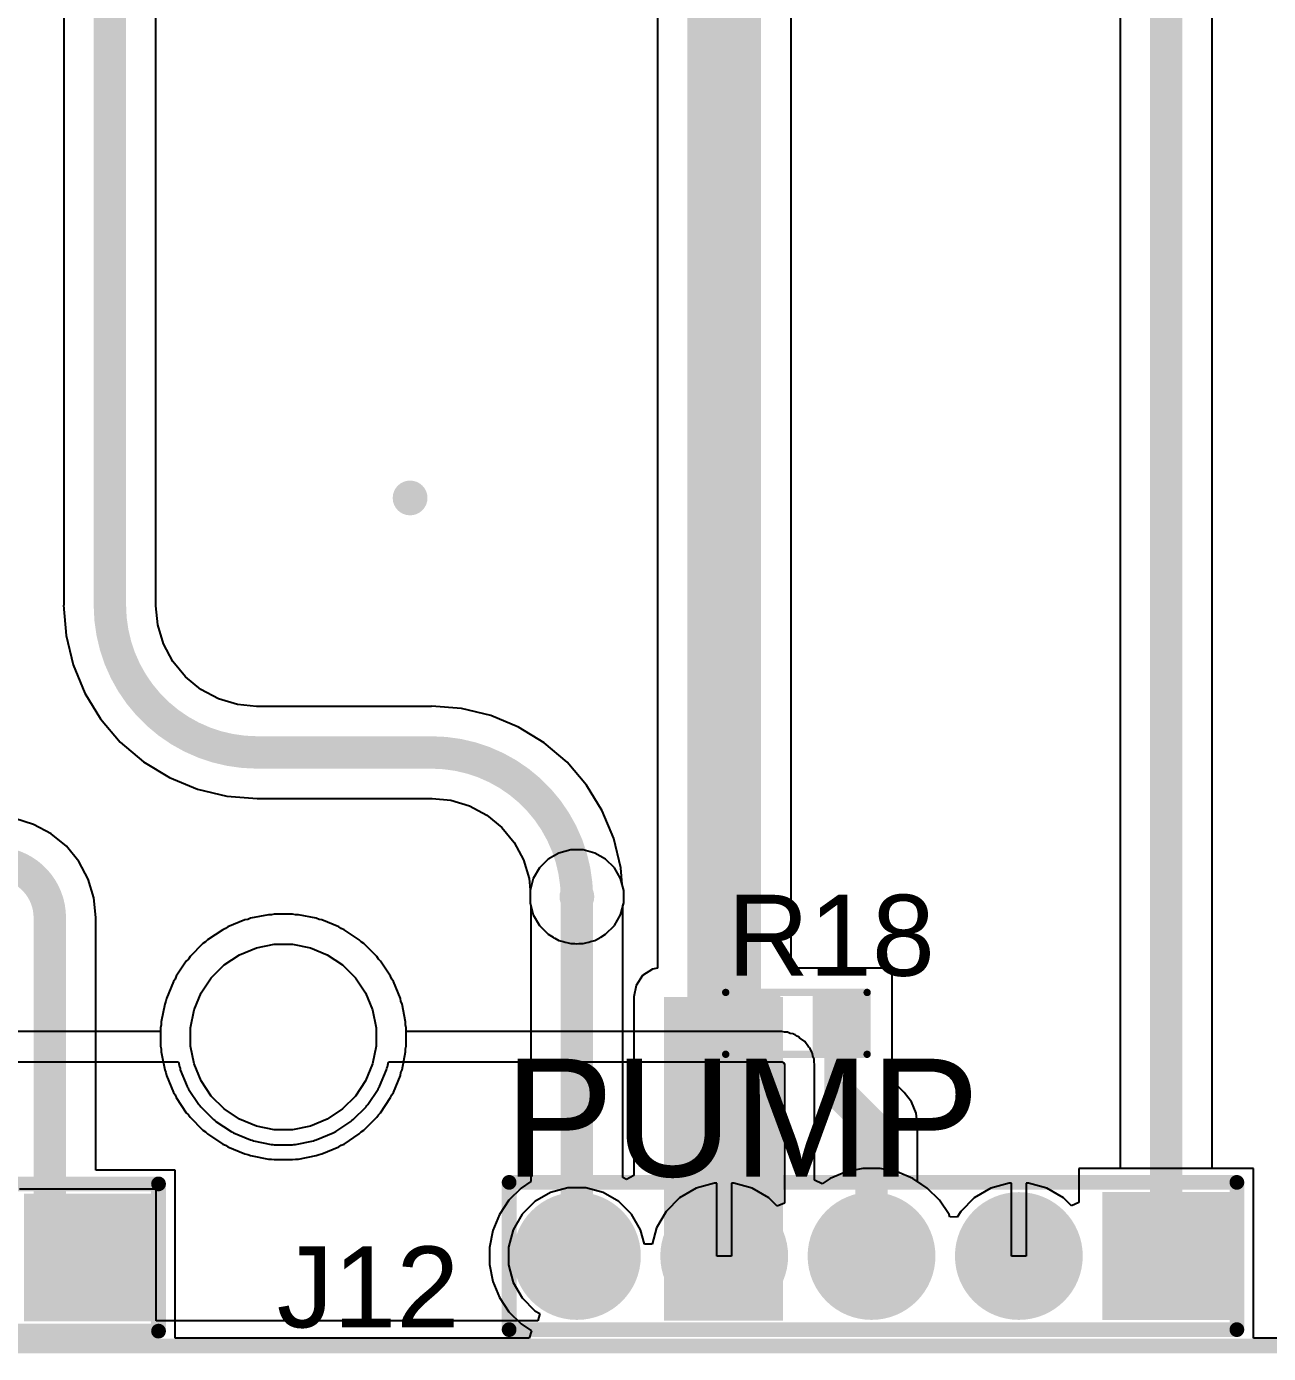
# Model space of a CAD drawing. Header units: millimetres. Extents: x -14 to 145, y 0 to 69.
# Drawn here: x 61.21 to 82.62, y -0.13 to 22.76 of the extents above; entities that cross this region are included whole.
import ezdxf

# ---------------------------------------------------------------- set-up
doc = ezdxf.new("R2010")
doc.units = ezdxf.units.MM
for name, color, linetype in [('BottomLayer', 5, 'Continuous'), ('BottomSolder', 6, 'Continuous'), ('Mechanical2', 216, 'Continuous'), ('MultiLayer', 9, 'Continuous'), ('PadHoleLayer', 156, 'Continuous'), ('TopLayer', 1, 'Continuous'), ('TopOverlay', 2, 'Continuous'), ('TopPaste', 8, 'Continuous'), ('TopSolder', 216, 'Continuous'), ('ViaHoleLayer', 16, 'Continuous')]:
    doc.layers.add(name, color=color, linetype=linetype)
doc.styles.add('Arial', font='', dxfattribs={"height": 0.2})
doc.styles.get('Arial').set_extended_font_data('Arial')

# ---------------------------------------------------------------- blocks, each defined once
blk = doc.blocks.new('R___0603_4')
at = {"layer": 'TopLayer'}
for points in [[(-0.381, 0.4445), (-0.381, -0.4445), (-1.143, -0.4445), (-1.143, 0.4445)], [(1.143, 0.4445), (1.143, -0.4445), (0.381, -0.4445), (0.381, 0.4445)]]:
    blk.add_hatch(color=1, dxfattribs=at).paths.add_polyline_path(points)
at = {"layer": 'TopPaste'}
for points in [[(-0.381, 0.4445), (-0.381, -0.4445), (-1.143, -0.4445), (-1.143, 0.4445)], [(1.143, 0.4445), (1.143, -0.4445), (0.381, -0.4445), (0.381, 0.4445)]]:
    blk.add_hatch(color=8, dxfattribs=at).paths.add_polyline_path(points)
at = {"layer": 'TopSolder'}
for points in [[(-0.2794, 0.5461), (-0.2794, -0.5461), (-1.2446, -0.5461), (-1.2446, 0.5461)], [(1.2446, 0.5461), (1.2446, -0.5461), (0.2794, -0.5461), (0.2794, 0.5461)]]:
    blk.add_hatch(color=216, dxfattribs=at).paths.add_polyline_path(points)
at = {"layer": 'TopOverlay', "const_width": 0.127}
for points in [[(1.2192, 0.5334), (-1.2192, 0.5334)], [(-1.2192, 0.5334), (-1.2192, -0.5334)], [(1.2192, 0.5334), (1.2192, -0.5334)], [(1.2192, -0.5334), (-1.2192, -0.5334)]]:
    blk.add_lwpolyline(points, dxfattribs=at)
at = {"layer": 'TopOverlay', "const_width": 0.0635}
for points in [[(-1.25095, 0.5334, 1), (-1.18745, 0.5334, 1)], [(-1.25095, 0.5334, 1), (-1.18745, 0.5334, 1)], [(1.18745, 0.5334, 1), (1.25095, 0.5334, 1)], [(1.18745, 0.5334, 1), (1.25095, 0.5334, 1)], [(-1.25095, -0.5334, 1), (-1.18745, -0.5334, 1)], [(-1.25095, -0.5334, 1), (-1.18745, -0.5334, 1)], [(1.18745, -0.5334, 1), (1.25095, -0.5334, 1)], [(1.18745, -0.5334, 1), (1.25095, -0.5334, 1)]]:
    blk.add_lwpolyline(points, format="xyb", close=True, dxfattribs=at)
blk = doc.blocks.new('5P_T_______H____P____37')
at = {"layer": 'BottomLayer'}
blk.add_hatch(color=5, dxfattribs=at).paths.add_polyline_path([(-6.08, 1), (-4.08, 1), (-4.08, -1), (-6.08, -1)])
h = blk.add_hatch(color=5, dxfattribs=at)
edge = h.paths.add_edge_path()
edge.add_arc((-2.54, 0), 1, 0, 360)
h = blk.add_hatch(color=5, dxfattribs=at)
edge = h.paths.add_edge_path()
edge.add_arc((0, 0), 1, 0, 360)
h = blk.add_hatch(color=5, dxfattribs=at)
edge = h.paths.add_edge_path()
edge.add_arc((2.54, 0), 1, 0, 360)
h = blk.add_hatch(color=5, dxfattribs=at)
edge = h.paths.add_edge_path()
edge.add_arc((5.08, 0), 1, 0, 360)
at = {"layer": 'BottomSolder'}
blk.add_hatch(color=6, dxfattribs=at).paths.add_polyline_path([(-6.182, 1.102), (-3.978, 1.102), (-3.978, -1.102), (-6.182, -1.102)])
h = blk.add_hatch(color=6, dxfattribs=at)
edge = h.paths.add_edge_path()
edge.add_arc((-2.54, 0), 1.102, 0, 360)
h = blk.add_hatch(color=6, dxfattribs=at)
edge = h.paths.add_edge_path()
edge.add_arc((0, 0), 1.102, 0, 360)
h = blk.add_hatch(color=6, dxfattribs=at)
edge = h.paths.add_edge_path()
edge.add_arc((2.54, 0), 1.102, 0, 360)
h = blk.add_hatch(color=6, dxfattribs=at)
edge = h.paths.add_edge_path()
edge.add_arc((5.08, 0), 1.102, 0, 360)
at = {"layer": 'MultiLayer'}
blk.add_hatch(color=9, dxfattribs=at).paths.add_polyline_path([(-6.08, 1), (-4.08, 1), (-4.08, -1), (-6.08, -1)])
h = blk.add_hatch(color=9, dxfattribs=at)
edge = h.paths.add_edge_path()
edge.add_arc((-2.54, 0), 1, 0, 360)
h = blk.add_hatch(color=9, dxfattribs=at)
edge = h.paths.add_edge_path()
edge.add_arc((0, 0), 1, 0, 360)
h = blk.add_hatch(color=9, dxfattribs=at)
edge = h.paths.add_edge_path()
edge.add_arc((2.54, 0), 1, 0, 360)
h = blk.add_hatch(color=9, dxfattribs=at)
edge = h.paths.add_edge_path()
edge.add_arc((5.08, 0), 1, 0, 360)
at = {"layer": 'PadHoleLayer'}
h = blk.add_hatch(color=156, dxfattribs=at)
edge = h.paths.add_edge_path()
edge.add_arc((-5.08, 0), 0.5, 0, 360)
h = blk.add_hatch(color=156, dxfattribs=at)
edge = h.paths.add_edge_path()
edge.add_arc((-2.54, 0), 0.5, 0, 360)
h = blk.add_hatch(color=156, dxfattribs=at)
edge = h.paths.add_edge_path()
edge.add_arc((0, 0), 0.5, 0, 360)
h = blk.add_hatch(color=156, dxfattribs=at)
edge = h.paths.add_edge_path()
edge.add_arc((2.54, 0), 0.5, 0, 360)
h = blk.add_hatch(color=156, dxfattribs=at)
edge = h.paths.add_edge_path()
edge.add_arc((5.08, 0), 0.5, 0, 360)
at = {"layer": 'TopLayer'}
blk.add_hatch(color=1, dxfattribs=at).paths.add_polyline_path([(-6.08, 1), (-4.08, 1), (-4.08, -1), (-6.08, -1)])
h = blk.add_hatch(color=1, dxfattribs=at)
edge = h.paths.add_edge_path()
edge.add_arc((-2.54, 0), 1, 0, 360)
h = blk.add_hatch(color=1, dxfattribs=at)
edge = h.paths.add_edge_path()
edge.add_arc((0, 0), 1, 0, 360)
h = blk.add_hatch(color=1, dxfattribs=at)
edge = h.paths.add_edge_path()
edge.add_arc((2.54, 0), 1, 0, 360)
h = blk.add_hatch(color=1, dxfattribs=at)
edge = h.paths.add_edge_path()
edge.add_arc((5.08, 0), 1, 0, 360)
at = {"layer": 'TopSolder'}
blk.add_hatch(color=216, dxfattribs=at).paths.add_polyline_path([(-6.182, 1.102), (-3.978, 1.102), (-3.978, -1.102), (-6.182, -1.102)])
h = blk.add_hatch(color=216, dxfattribs=at)
edge = h.paths.add_edge_path()
edge.add_arc((-2.54, 0), 1.102, 0, 360)
h = blk.add_hatch(color=216, dxfattribs=at)
edge = h.paths.add_edge_path()
edge.add_arc((0, 0), 1.102, 0, 360)
h = blk.add_hatch(color=216, dxfattribs=at)
edge = h.paths.add_edge_path()
edge.add_arc((2.54, 0), 1.102, 0, 360)
h = blk.add_hatch(color=216, dxfattribs=at)
edge = h.paths.add_edge_path()
edge.add_arc((5.08, 0), 1.102, 0, 360)
at = {"layer": 'TopOverlay', "const_width": 0.254}
for points in [[(-6.299, 1.27), (-6.299, -1.27)], [(6.248, 1.27), (-6.299, 1.27)], [(6.248, 1.27), (6.248, -1.27)], [(6.248, -1.27), (-6.299, -1.27)]]:
    blk.add_lwpolyline(points, dxfattribs=at)
at = {"layer": 'TopOverlay', "const_width": 0.127}
for points in [[(-6.363, 1.27, 1), (-6.236, 1.27, 1)], [(-6.363, 1.27, 1), (-6.236, 1.27, 1)], [(6.185, 1.27, 1), (6.312, 1.27, 1)], [(6.185, 1.27, 1), (6.312, 1.27, 1)], [(-6.363, -1.27, 1), (-6.236, -1.27, 1)], [(-6.363, -1.27, 1), (-6.236, -1.27, 1)], [(6.185, -1.27, 1), (6.312, -1.27, 1)], [(6.185, -1.27, 1), (6.312, -1.27, 1)]]:
    blk.add_lwpolyline(points, format="xyb", close=True, dxfattribs=at)
blk = doc.blocks.new('5P_T_______H____P____39')
at = {"layer": 'BottomLayer'}
blk.add_hatch(color=5, dxfattribs=at).paths.add_polyline_path([(-6.08, 1), (-4.08, 1), (-4.08, -1), (-6.08, -1)])
h = blk.add_hatch(color=5, dxfattribs=at)
edge = h.paths.add_edge_path()
edge.add_arc((-2.54, 0), 1, 0, 360)
h = blk.add_hatch(color=5, dxfattribs=at)
edge = h.paths.add_edge_path()
edge.add_arc((0, 0), 1, 0, 360)
h = blk.add_hatch(color=5, dxfattribs=at)
edge = h.paths.add_edge_path()
edge.add_arc((2.54, 0), 1, 0, 360)
h = blk.add_hatch(color=5, dxfattribs=at)
edge = h.paths.add_edge_path()
edge.add_arc((5.08, 0), 1, 0, 360)
at = {"layer": 'BottomSolder'}
blk.add_hatch(color=6, dxfattribs=at).paths.add_polyline_path([(-6.182, 1.102), (-3.978, 1.102), (-3.978, -1.102), (-6.182, -1.102)])
h = blk.add_hatch(color=6, dxfattribs=at)
edge = h.paths.add_edge_path()
edge.add_arc((-2.54, 0), 1.102, 0, 360)
h = blk.add_hatch(color=6, dxfattribs=at)
edge = h.paths.add_edge_path()
edge.add_arc((0, 0), 1.102, 0, 360)
h = blk.add_hatch(color=6, dxfattribs=at)
edge = h.paths.add_edge_path()
edge.add_arc((2.54, 0), 1.102, 0, 360)
h = blk.add_hatch(color=6, dxfattribs=at)
edge = h.paths.add_edge_path()
edge.add_arc((5.08, 0), 1.102, 0, 360)
at = {"layer": 'MultiLayer'}
blk.add_hatch(color=9, dxfattribs=at).paths.add_polyline_path([(-6.08, 1), (-4.08, 1), (-4.08, -1), (-6.08, -1)])
h = blk.add_hatch(color=9, dxfattribs=at)
edge = h.paths.add_edge_path()
edge.add_arc((-2.54, 0), 1, 0, 360)
h = blk.add_hatch(color=9, dxfattribs=at)
edge = h.paths.add_edge_path()
edge.add_arc((0, 0), 1, 0, 360)
h = blk.add_hatch(color=9, dxfattribs=at)
edge = h.paths.add_edge_path()
edge.add_arc((2.54, 0), 1, 0, 360)
h = blk.add_hatch(color=9, dxfattribs=at)
edge = h.paths.add_edge_path()
edge.add_arc((5.08, 0), 1, 0, 360)
at = {"layer": 'PadHoleLayer'}
h = blk.add_hatch(color=156, dxfattribs=at)
edge = h.paths.add_edge_path()
edge.add_arc((-5.08, 0), 0.5, 0, 360)
h = blk.add_hatch(color=156, dxfattribs=at)
edge = h.paths.add_edge_path()
edge.add_arc((-2.54, 0), 0.5, 0, 360)
h = blk.add_hatch(color=156, dxfattribs=at)
edge = h.paths.add_edge_path()
edge.add_arc((0, 0), 0.5, 0, 360)
h = blk.add_hatch(color=156, dxfattribs=at)
edge = h.paths.add_edge_path()
edge.add_arc((2.54, 0), 0.5, 0, 360)
h = blk.add_hatch(color=156, dxfattribs=at)
edge = h.paths.add_edge_path()
edge.add_arc((5.08, 0), 0.5, 0, 360)
at = {"layer": 'TopLayer'}
blk.add_hatch(color=1, dxfattribs=at).paths.add_polyline_path([(-6.08, 1), (-4.08, 1), (-4.08, -1), (-6.08, -1)])
h = blk.add_hatch(color=1, dxfattribs=at)
edge = h.paths.add_edge_path()
edge.add_arc((-2.54, 0), 1, 0, 360)
h = blk.add_hatch(color=1, dxfattribs=at)
edge = h.paths.add_edge_path()
edge.add_arc((0, 0), 1, 0, 360)
h = blk.add_hatch(color=1, dxfattribs=at)
edge = h.paths.add_edge_path()
edge.add_arc((2.54, 0), 1, 0, 360)
h = blk.add_hatch(color=1, dxfattribs=at)
edge = h.paths.add_edge_path()
edge.add_arc((5.08, 0), 1, 0, 360)
at = {"layer": 'TopSolder'}
blk.add_hatch(color=216, dxfattribs=at).paths.add_polyline_path([(-6.182, 1.102), (-3.978, 1.102), (-3.978, -1.102), (-6.182, -1.102)])
h = blk.add_hatch(color=216, dxfattribs=at)
edge = h.paths.add_edge_path()
edge.add_arc((-2.54, 0), 1.102, 0, 360)
h = blk.add_hatch(color=216, dxfattribs=at)
edge = h.paths.add_edge_path()
edge.add_arc((0, 0), 1.102, 0, 360)
h = blk.add_hatch(color=216, dxfattribs=at)
edge = h.paths.add_edge_path()
edge.add_arc((2.54, 0), 1.102, 0, 360)
h = blk.add_hatch(color=216, dxfattribs=at)
edge = h.paths.add_edge_path()
edge.add_arc((5.08, 0), 1.102, 0, 360)
at = {"layer": 'TopOverlay', "const_width": 0.254}
for points in [[(-6.299, 1.27), (-6.299, -1.27)], [(6.248, 1.27), (-6.299, 1.27)], [(6.248, 1.27), (6.248, -1.27)], [(6.248, -1.27), (-6.299, -1.27)]]:
    blk.add_lwpolyline(points, dxfattribs=at)
at = {"layer": 'TopOverlay', "const_width": 0.127}
for points in [[(-6.363, 1.27, 1), (-6.236, 1.27, 1)], [(-6.363, 1.27, 1), (-6.236, 1.27, 1)], [(6.185, 1.27, 1), (6.312, 1.27, 1)], [(6.185, 1.27, 1), (6.312, 1.27, 1)], [(-6.363, -1.27, 1), (-6.236, -1.27, 1)], [(-6.363, -1.27, 1), (-6.236, -1.27, 1)], [(6.185, -1.27, 1), (6.312, -1.27, 1)], [(6.185, -1.27, 1), (6.312, -1.27, 1)]]:
    blk.add_lwpolyline(points, format="xyb", close=True, dxfattribs=at)

msp = doc.modelspace()

# ---------------------------------------------------------------- hatches: boundary and pattern name
at = {"layer": 'BottomLayer'}
h = msp.add_hatch(color=5, dxfattribs=at)
edge = h.paths.add_edge_path()
edge.add_arc((67.818, 14.63), 0.3, 0, 360)
h = msp.add_hatch(color=5, dxfattribs=at)
edge = h.paths.add_edge_path()
edge.add_arc((70.694, 7.751), 0.3, 0, 360)
at = {"layer": 'TopLayer'}
h = msp.add_hatch(color=1, dxfattribs=at)
edge = h.paths.add_edge_path()
edge.add_arc((67.818, 14.63), 0.3, 0, 360)
h = msp.add_hatch(color=1, dxfattribs=at)
edge = h.paths.add_edge_path()
edge.add_arc((70.694, 7.751), 0.3, 0, 360)
msp.add_hatch(color=1, dxfattribs=at).paths.add_polyline_path([(72.193, 0.436), (74.25, 0.436), (74.25, 6.024), (72.193, 6.024)])
at = {"layer": 'ViaHoleLayer'}
h = msp.add_hatch(color=16, dxfattribs=at)
edge = h.paths.add_edge_path()
edge.add_arc((67.818, 14.63), 0.15, 0, 360)
h = msp.add_hatch(color=16, dxfattribs=at)
edge = h.paths.add_edge_path()
edge.add_arc((70.694, 7.751), 0.15, 0, 360)

# ---------------------------------------------------------------- linework, layer by layer
at = {"layer": 'BottomLayer'}
for p, q in [((63.437, 12.78), (63.437, 39.522)), ((80.06, 37.876), (80.06, 3.062)), ((81.648, 3.062), (81.648, 37.85)), ((61.848, 30.387), (61.848, 12.78)), ((61.848, 12.78), (61.845, 12.78)), ((61.845, 12.78), (61.886, 12.258)), ((63.435, 12.77), (63.437, 12.78)), ((63.468, 12.439), (63.435, 12.77)), ((63.567, 12.111), (63.468, 12.439)), ((61.886, 12.258), (62.008, 11.749)), ((63.729, 11.809), (63.567, 12.111)), ((62.008, 11.749), (62.208, 11.265)), ((63.946, 11.544), (63.729, 11.809)), ((64.211, 11.327), (63.946, 11.544)), ((62.208, 11.265), (62.482, 10.819)), ((64.513, 11.165), (64.211, 11.327)), ((64.841, 11.066), (64.513, 11.165)), ((65.171, 11.033), (64.841, 11.066)), ((65.182, 11.035), (65.171, 11.033)), ((68.186, 11.035), (65.182, 11.035)), ((68.704, 10.997), (68.186, 11.038)), ((68.186, 11.038), (68.186, 11.035)), ((69.208, 10.876), (68.704, 10.997)), ((62.482, 10.819), (62.822, 10.42)), ((69.687, 10.678), (69.208, 10.876)), ((70.129, 10.407), (69.687, 10.678)), ((62.822, 10.42), (63.22, 10.08)), ((70.524, 10.07), (70.129, 10.407)), ((63.22, 10.08), (63.667, 9.807)), ((70.86, 9.676), (70.524, 10.07)), ((63.667, 9.807), (64.151, 9.606)), ((71.131, 9.233), (70.86, 9.676)), ((64.151, 9.606), (64.66, 9.484)), ((64.66, 9.484), (65.182, 9.443)), ((65.182, 9.443), (65.182, 9.446)), ((65.182, 9.446), (68.186, 9.446)), ((68.186, 9.446), (68.197, 9.448)), ((68.197, 9.448), (68.521, 9.416)), ((68.521, 9.416), (68.843, 9.318)), ((68.843, 9.318), (69.14, 9.159)), ((69.14, 9.159), (69.4, 8.946)), ((71.33, 8.754), (71.131, 9.233)), ((69.4, 8.946), (69.613, 8.686)), ((71.451, 8.25), (71.33, 8.754)), ((69.613, 8.686), (69.772, 8.389)), ((69.772, 8.389), (69.869, 8.068)), ((71.473, 7.965), (71.451, 8.25)), ((69.869, 8.068), (69.889, 7.868)), ((69.889, 7.868), (69.886, 7.858)), ((69.886, 7.858), (69.886, 7.645)), ((71.502, 7.858), (71.473, 7.965)), ((71.502, 7.645), (71.502, 7.858)), ((69.886, 7.645), (69.941, 7.439)), ((71.447, 7.439), (71.502, 7.645)), ((64.969, 7.351), (64.677, 7.23)), ((65.019, 7.36), (64.969, 7.351)), ((65.066, 7.38), (65.019, 7.36)), ((65.375, 7.441), (65.066, 7.38)), ((65.426, 7.441), (65.375, 7.441)), ((65.476, 7.451), (65.426, 7.441)), ((65.791, 7.451), (65.476, 7.451)), ((65.841, 7.441), (65.791, 7.451)), ((65.892, 7.441), (65.841, 7.441)), ((66.201, 7.38), (65.892, 7.441)), ((66.248, 7.36), (66.201, 7.38)), ((66.298, 7.351), (66.248, 7.36)), ((66.59, 7.23), (66.298, 7.351)), ((69.941, 7.439), (70.048, 7.255)), ((71.341, 7.255), (71.447, 7.439)), ((64.588, 7.182), (64.326, 7.007)), ((64.635, 7.202), (64.588, 7.182)), ((64.677, 7.23), (64.635, 7.202)), ((66.632, 7.202), (66.59, 7.23)), ((66.679, 7.182), (66.632, 7.202)), ((66.941, 7.007), (66.679, 7.182)), ((70.048, 7.255), (70.198, 7.105)), ((70.198, 7.105), (70.284, 7.055)), ((71.105, 7.055), (71.19, 7.105)), ((71.19, 7.105), (71.341, 7.255)), ((64.247, 6.943), (64.024, 6.72)), ((64.29, 6.971), (64.247, 6.943)), ((64.326, 7.007), (64.29, 6.971)), ((66.977, 6.971), (66.941, 7.007)), ((67.02, 6.943), (66.977, 6.971)), ((67.243, 6.72), (67.02, 6.943)), ((70.284, 7.055), (70.297, 7.045)), ((70.297, 7.045), (70.312, 7.039)), ((70.312, 7.039), (70.382, 6.998)), ((70.382, 6.998), (70.46, 6.977)), ((70.46, 6.977), (70.489, 6.966)), ((70.489, 6.966), (70.519, 6.962)), ((70.519, 6.962), (70.588, 6.943)), ((70.588, 6.943), (70.659, 6.943)), ((70.659, 6.943), (70.694, 6.939)), ((70.694, 6.939), (70.73, 6.943)), ((70.73, 6.943), (70.801, 6.943)), ((70.801, 6.943), (70.869, 6.962)), ((70.869, 6.962), (70.9, 6.966)), ((70.9, 6.966), (70.928, 6.977)), ((70.928, 6.977), (71.006, 6.998)), ((71.006, 6.998), (71.076, 7.039)), ((71.076, 7.039), (71.091, 7.045)), ((71.091, 7.045), (71.105, 7.055)), ((63.96, 6.641), (63.785, 6.379)), ((63.996, 6.677), (63.96, 6.641)), ((64.024, 6.72), (63.996, 6.677)), ((67.271, 6.677), (67.243, 6.72)), ((67.307, 6.641), (67.271, 6.677)), ((67.482, 6.379), (67.307, 6.641)), ((63.737, 6.29), (63.616, 5.998)), ((63.765, 6.332), (63.737, 6.29)), ((63.785, 6.379), (63.765, 6.332)), ((67.502, 6.332), (67.482, 6.379)), ((67.53, 6.29), (67.502, 6.332)), ((67.651, 5.998), (67.53, 6.29)), ((63.616, 5.998), (63.606, 5.948)), ((67.66, 5.948), (67.651, 5.998)), ((63.587, 5.901), (63.525, 5.592)), ((63.606, 5.948), (63.587, 5.901)), ((67.68, 5.901), (67.66, 5.948)), ((67.741, 5.592), (67.68, 5.901)), ((63.525, 5.541), (63.516, 5.491)), ((63.525, 5.592), (63.525, 5.541)), ((67.741, 5.541), (67.741, 5.592)), ((67.751, 5.491), (67.741, 5.541)), ((63.516, 5.424), (37.751, 5.424)), ((63.516, 5.491), (63.516, 5.424)), ((67.751, 5.424), (67.751, 5.491)), ((74.225, 5.424), (67.751, 5.424)), ((74.275, 5.414), (74.225, 5.424)), ((74.326, 5.414), (74.275, 5.414)), ((74.373, 5.395), (74.326, 5.414)), ((74.423, 5.385), (74.373, 5.395)), ((74.429, 5.381), (74.423, 5.385)), ((74.458, 5.369), (74.429, 5.381)), ((74.494, 5.345), (74.458, 5.369)), ((74.512, 5.337), (74.494, 5.345)), ((74.519, 5.333), (74.512, 5.337)), ((74.533, 5.319), (74.519, 5.333)), ((74.626, 5.257), (74.533, 5.319)), ((74.688, 5.164), (74.626, 5.257)), ((74.626, 5.257), (74.626, 5.257)), ((74.626, 5.257), (74.626, 5.257)), ((74.702, 5.15), (74.688, 5.164)), ((74.706, 5.143), (74.702, 5.15)), ((74.714, 5.125), (74.706, 5.143)), ((74.738, 5.089), (74.714, 5.125)), ((74.75, 5.06), (74.738, 5.089)), ((74.738, 5.089), (74.738, 5.089)), ((74.738, 5.089), (74.738, 5.089)), ((74.738, 5.089), (74.738, 5.089)), ((74.754, 5.054), (74.75, 5.06)), ((74.75, 5.06), (74.75, 5.06)), ((74.764, 5.004), (74.754, 5.054)), ((37.444, 4.906), (63.823, 4.906)), ((63.823, 4.906), (63.841, 4.816)), ((63.841, 4.816), (63.851, 4.793)), ((67.416, 4.793), (67.426, 4.816)), ((67.426, 4.816), (67.444, 4.906)), ((67.444, 4.906), (74.225, 4.906)), ((74.225, 4.906), (74.231, 4.902)), ((74.231, 4.902), (74.259, 4.89)), ((74.259, 4.89), (74.271, 4.862)), ((74.271, 4.862), (74.276, 4.855)), ((74.276, 4.855), (74.276, 4.855)), ((74.276, 4.855), (74.276, 2.865)), ((74.783, 4.957), (74.764, 5.004)), ((74.784, 4.957), (74.783, 4.957)), ((74.783, 4.957), (74.783, 4.957)), ((74.783, 4.957), (74.783, 4.957)), ((74.784, 4.905), (74.784, 4.957)), ((74.793, 4.855), (74.784, 4.905)), ((74.793, 2.865), (74.793, 4.855)), ((63.851, 4.793), (63.856, 4.768)), ((63.856, 4.768), (63.976, 4.476)), ((67.291, 4.476), (67.411, 4.768)), ((67.411, 4.768), (67.416, 4.793)), ((63.976, 4.476), (63.99, 4.455)), ((63.99, 4.455), (64, 4.432)), ((64, 4.432), (64.175, 4.17)), ((67.092, 4.17), (67.267, 4.432)), ((67.267, 4.432), (67.276, 4.455)), ((67.276, 4.455), (67.291, 4.476)), ((64.175, 4.17), (64.193, 4.152)), ((64.193, 4.152), (64.208, 4.13)), ((64.208, 4.13), (64.43, 3.908)), ((66.837, 3.908), (67.059, 4.13)), ((67.059, 4.13), (67.074, 4.152)), ((67.074, 4.152), (67.092, 4.17)), ((64.43, 3.908), (64.452, 3.893)), ((64.452, 3.893), (64.47, 3.875)), ((66.797, 3.875), (66.815, 3.893)), ((66.815, 3.893), (66.837, 3.908)), ((64.47, 3.875), (64.732, 3.7)), ((64.732, 3.7), (64.755, 3.69)), ((64.755, 3.69), (64.776, 3.676)), ((64.776, 3.676), (65.068, 3.556)), ((66.199, 3.556), (66.49, 3.676)), ((66.49, 3.676), (66.512, 3.69)), ((66.512, 3.69), (66.535, 3.7)), ((66.535, 3.7), (66.797, 3.875)), ((65.068, 3.556), (65.093, 3.551)), ((65.093, 3.551), (65.116, 3.541)), ((65.116, 3.541), (65.425, 3.479)), ((65.425, 3.479), (65.451, 3.479)), ((65.451, 3.479), (65.476, 3.474)), ((65.476, 3.474), (65.791, 3.474)), ((65.791, 3.474), (65.816, 3.479)), ((65.816, 3.479), (65.842, 3.479)), ((65.842, 3.479), (66.151, 3.541)), ((66.151, 3.541), (66.174, 3.551)), ((66.174, 3.551), (66.199, 3.556)), ((75.334, 3.004), (75.06, 2.89)), ((75.626, 3.062), (75.334, 3.004)), ((75.923, 3.062), (75.626, 3.062)), ((76.214, 3.004), (75.923, 3.062)), ((76.488, 2.89), (76.214, 3.004)), ((80.06, 3.062), (79.346, 3.062)), ((79.346, 3.062), (79.346, 2.475)), ((82.362, 3.062), (81.648, 3.062)), ((82.362, 0.137), (82.362, 3.062)), ((73.069, 2.808), (72.75, 2.722)), ((73.107, 2.808), (73.069, 2.808)), ((73.107, 1.554), (73.107, 2.808)), ((73.399, 2.808), (73.361, 2.808)), ((73.361, 2.808), (73.361, 1.554)), ((73.718, 2.722), (73.399, 2.808)), ((74.276, 2.865), (74.276, 2.465)), ((74.92, 2.797), (74.793, 2.865)), ((75.06, 2.89), (74.92, 2.797)), ((76.735, 2.725), (76.488, 2.89)), ((78.149, 2.808), (77.83, 2.722)), ((78.187, 2.808), (78.149, 2.808)), ((78.187, 1.554), (78.187, 2.808)), ((78.479, 2.808), (78.441, 2.808)), ((78.441, 2.808), (78.441, 1.554)), ((78.798, 2.722), (78.479, 2.808)), ((63.439, 2.706), (61.084, 2.706)), ((63.439, 0.436), (63.439, 2.706)), ((70.24, 2.651), (69.971, 2.496)), ((70.539, 2.731), (70.24, 2.651)), ((70.849, 2.731), (70.539, 2.731)), ((71.149, 2.651), (70.849, 2.731)), ((71.417, 2.496), (71.149, 2.651)), ((72.464, 2.557), (72.231, 2.324)), ((72.75, 2.722), (72.464, 2.557)), ((74.004, 2.557), (73.718, 2.722)), ((74.149, 2.413), (74.004, 2.557)), ((76.945, 2.515), (76.735, 2.725)), ((77.544, 2.557), (77.311, 2.324)), ((77.83, 2.722), (77.544, 2.557)), ((79.084, 2.557), (78.798, 2.722)), ((79.219, 2.422), (79.084, 2.557)), ((69.971, 2.496), (69.752, 2.277)), ((71.637, 2.277), (71.417, 2.496)), ((72.231, 2.324), (72.066, 2.038)), ((74.276, 2.465), (74.149, 2.413)), ((77.111, 2.268), (76.945, 2.515)), ((77.311, 2.324), (77.252, 2.223)), ((79.346, 2.475), (79.219, 2.422)), ((69.752, 2.277), (69.597, 2.008)), ((71.792, 2.008), (71.637, 2.277)), ((77.126, 2.231), (77.111, 2.268)), ((77.252, 2.223), (77.126, 2.231)), ((69.597, 2.008), (69.516, 1.709)), ((71.859, 1.757), (71.792, 2.008)), ((72.066, 2.038), (71.99, 1.757)), ((69.516, 1.709), (69.516, 1.399)), ((71.99, 1.757), (71.859, 1.757)), ((69.516, 1.399), (69.597, 1.099)), ((73.361, 1.554), (73.107, 1.554)), ((78.441, 1.554), (78.187, 1.554)), ((69.597, 1.099), (69.752, 0.83)), ((69.752, 0.83), (69.971, 0.611)), ((69.971, 0.611), (70.054, 0.563)), ((70.054, 0.563), (70.02, 0.436)), ((70.02, 0.436), (63.439, 0.436)), ((97.815, 0.137), (82.362, 0.137))]:
    msp.add_line(p, q, dxfattribs=at)
at = {"layer": 'BottomLayer', "const_width": 0.559}
for points in [[(62.642, 12.78), (62.642, 42.336)], [(80.854, 1.554), (80.854, 38.231)], [(65.182, 10.24), (68.186, 10.24)]]:
    msp.add_lwpolyline(points, dxfattribs=at)
at = {"layer": 'BottomLayer', "const_width": 0.279}
for points in [[(62.503, 12.78, 1), (62.782, 12.78, 1)], [(62.503, 12.78, 1), (62.782, 12.78, 1)], [(65.043, 10.24, 1), (65.322, 10.24, 1)], [(65.043, 10.24, 1), (65.322, 10.24, 1)], [(68.047, 10.24, 1), (68.326, 10.24, 1)], [(68.047, 10.24, 1), (68.326, 10.24, 1)], [(70.554, 7.733, 1), (70.834, 7.733, 1)], [(80.714, 1.554, 1), (80.994, 1.554, 1)]]:
    msp.add_lwpolyline(points, format="xyb", close=True, dxfattribs=at)
at = {"layer": 'BottomLayer', "const_width": 0.559}
for points in [[(65.182, 10.24, -0.414214), (62.642, 12.78)], [(68.186, 10.24, -0.414214), (70.694, 7.733)]]:
    msp.add_lwpolyline(points, format="xyb", dxfattribs=at)
at = {"layer": 'Mechanical2', "const_width": 0.254}
msp.add_lwpolyline([(0, 0), (131.267, 0)], dxfattribs=at)
at = {"layer": 'MultiLayer'}
for p, q in [((64.876, 6.751), (65.167, 6.872)), ((65.167, 6.872), (65.476, 6.933)), ((65.476, 6.933), (65.633, 6.933)), ((65.633, 6.933), (65.791, 6.933)), ((65.791, 6.933), (66.1, 6.872)), ((66.1, 6.872), (66.391, 6.751)), ((64.614, 6.576), (64.876, 6.751)), ((66.391, 6.751), (66.653, 6.576)), ((64.391, 6.353), (64.614, 6.576)), ((66.653, 6.576), (66.876, 6.353)), ((64.216, 6.091), (64.391, 6.353)), ((66.876, 6.353), (67.051, 6.091)), ((64.095, 5.8), (64.216, 6.091)), ((67.051, 6.091), (67.172, 5.8)), ((64.033, 5.491), (64.095, 5.8)), ((67.172, 5.8), (67.233, 5.491)), ((64.033, 5.176), (64.033, 5.491)), ((67.233, 5.491), (67.233, 5.176)), ((64.095, 4.867), (64.033, 5.176)), ((67.233, 5.176), (67.172, 4.867)), ((64.216, 4.576), (64.095, 4.867)), ((67.172, 4.867), (67.051, 4.576)), ((64.391, 4.314), (64.216, 4.576)), ((67.051, 4.576), (66.876, 4.314)), ((64.614, 4.091), (64.391, 4.314)), ((66.876, 4.314), (66.653, 4.091)), ((64.876, 3.916), (64.614, 4.091)), ((65.167, 3.795), (64.876, 3.916)), ((66.391, 3.916), (66.1, 3.795)), ((66.653, 4.091), (66.391, 3.916)), ((65.476, 3.733), (65.167, 3.795)), ((65.633, 3.733), (65.476, 3.733)), ((65.633, 3.733), (65.633, 3.733)), ((65.791, 3.733), (65.633, 3.733)), ((66.1, 3.795), (65.791, 3.733))]:
    msp.add_line(p, q, dxfattribs=at)
at = {"layer": 'TopLayer'}
for p, q in [((72.081, 27.463), (72.081, 6.52)), ((74.387, 6.519), (74.387, 27.463)), ((61.327, 8.999), (61.001, 9.098)), ((61.628, 8.838), (61.327, 8.999)), ((61.892, 8.621), (61.628, 8.838)), ((62.108, 8.358), (61.892, 8.621)), ((70.382, 8.504), (70.198, 8.398)), ((70.588, 8.559), (70.382, 8.504)), ((70.801, 8.559), (70.588, 8.559)), ((71.006, 8.504), (70.801, 8.559)), ((71.19, 8.398), (71.006, 8.504)), ((62.269, 8.057), (62.108, 8.358)), ((70.048, 8.247), (69.941, 8.063)), ((70.198, 8.398), (70.048, 8.247)), ((71.341, 8.247), (71.19, 8.398)), ((71.447, 8.063), (71.341, 8.247)), ((62.368, 7.73), (62.269, 8.057)), ((69.941, 8.063), (69.886, 7.858)), ((71.502, 7.858), (71.447, 8.063)), ((69.886, 7.858), (69.886, 7.645)), ((71.502, 7.645), (71.502, 7.858)), ((62.402, 7.391), (62.368, 7.73)), ((69.886, 7.645), (69.9, 7.593)), ((69.9, 7.593), (69.9, 2.837)), ((71.488, 7.593), (71.502, 7.645)), ((71.488, 2.909), (71.488, 7.593)), ((62.4, 3.036), (62.4, 7.391)), ((62.4, 7.391), (62.402, 7.391)), ((64.969, 7.351), (64.677, 7.23)), ((65.019, 7.36), (64.969, 7.351)), ((65.066, 7.38), (65.019, 7.36)), ((65.375, 7.441), (65.066, 7.38)), ((65.426, 7.441), (65.375, 7.441)), ((65.476, 7.451), (65.426, 7.441)), ((65.791, 7.451), (65.476, 7.451)), ((65.841, 7.441), (65.791, 7.451)), ((65.892, 7.441), (65.841, 7.441)), ((66.201, 7.38), (65.892, 7.441)), ((66.248, 7.36), (66.201, 7.38)), ((66.298, 7.351), (66.248, 7.36)), ((66.59, 7.23), (66.298, 7.351)), ((64.588, 7.182), (64.326, 7.007)), ((64.635, 7.202), (64.588, 7.182)), ((64.677, 7.23), (64.635, 7.202)), ((66.632, 7.202), (66.59, 7.23)), ((66.679, 7.182), (66.632, 7.202)), ((66.941, 7.007), (66.679, 7.182)), ((64.247, 6.943), (64.024, 6.72)), ((64.29, 6.971), (64.247, 6.943)), ((64.326, 7.007), (64.29, 6.971)), ((66.977, 6.971), (66.941, 7.007)), ((67.02, 6.943), (66.977, 6.971)), ((67.243, 6.72), (67.02, 6.943)), ((63.96, 6.641), (63.785, 6.379)), ((63.996, 6.677), (63.96, 6.641)), ((64.024, 6.72), (63.996, 6.677)), ((67.271, 6.677), (67.243, 6.72)), ((67.307, 6.641), (67.271, 6.677)), ((67.482, 6.379), (67.307, 6.641)), ((71.995, 6.503), (71.826, 6.39)), ((72.081, 6.52), (71.995, 6.503)), ((76.13, 6.519), (74.387, 6.519)), ((76.13, 4.614), (76.13, 6.519)), ((63.737, 6.29), (63.616, 5.998)), ((63.765, 6.332), (63.737, 6.29)), ((63.785, 6.379), (63.765, 6.332)), ((67.502, 6.332), (67.482, 6.379)), ((67.53, 6.29), (67.502, 6.332)), ((67.651, 5.998), (67.53, 6.29)), ((71.714, 6.222), (71.675, 6.024)), ((71.826, 6.39), (71.714, 6.222)), ((63.616, 5.998), (63.606, 5.948)), ((67.66, 5.948), (67.651, 5.998)), ((71.675, 6.024), (71.675, 2.943)), ((63.587, 5.901), (63.525, 5.592)), ((63.606, 5.948), (63.587, 5.901)), ((67.68, 5.901), (67.66, 5.948)), ((67.741, 5.592), (67.68, 5.901)), ((63.525, 5.541), (63.516, 5.491)), ((63.525, 5.592), (63.525, 5.541)), ((67.741, 5.541), (67.741, 5.592)), ((67.751, 5.491), (67.741, 5.541)), ((63.516, 5.491), (63.516, 5.176)), ((67.751, 5.176), (67.751, 5.491)), ((63.516, 5.176), (63.525, 5.126)), ((63.525, 5.126), (63.525, 5.075)), ((63.525, 5.075), (63.587, 4.766)), ((67.68, 4.766), (67.741, 5.075)), ((67.741, 5.126), (67.751, 5.176)), ((67.741, 5.075), (67.741, 5.126)), ((63.587, 4.766), (63.606, 4.719)), ((63.606, 4.719), (63.616, 4.669)), ((63.616, 4.669), (63.737, 4.377)), ((67.53, 4.377), (67.651, 4.669)), ((67.651, 4.669), (67.66, 4.719)), ((67.66, 4.719), (67.68, 4.766)), ((76.195, 4.517), (76.13, 4.614)), ((76.13, 4.614), (76.13, 4.614)), ((76.13, 4.614), (76.13, 4.614)), ((63.737, 4.377), (63.765, 4.335)), ((67.502, 4.335), (67.53, 4.377)), ((76.336, 4.376), (76.195, 4.517)), ((76.462, 4.211), (76.336, 4.376)), ((63.765, 4.335), (63.785, 4.288)), ((63.785, 4.288), (63.96, 4.026)), ((67.307, 4.026), (67.482, 4.288)), ((67.482, 4.288), (67.502, 4.335)), ((76.541, 4.02), (76.462, 4.211)), ((63.96, 4.026), (63.996, 3.99)), ((63.996, 3.99), (64.024, 3.947)), ((64.024, 3.947), (64.247, 3.724)), ((67.02, 3.724), (67.243, 3.947)), ((67.243, 3.947), (67.271, 3.99)), ((67.271, 3.99), (67.307, 4.026)), ((76.555, 3.917), (76.541, 4.02)), ((76.568, 3.814), (76.555, 3.917)), ((64.247, 3.724), (64.29, 3.696)), ((64.29, 3.696), (64.326, 3.66)), ((66.941, 3.66), (66.977, 3.696)), ((66.977, 3.696), (67.02, 3.724)), ((76.568, 2.837), (76.568, 3.814)), ((76.568, 3.814), (76.568, 3.814)), ((64.326, 3.66), (64.588, 3.485)), ((64.588, 3.485), (64.635, 3.465)), ((64.635, 3.465), (64.677, 3.437)), ((64.677, 3.437), (64.969, 3.316)), ((66.298, 3.316), (66.59, 3.437)), ((66.59, 3.437), (66.632, 3.465)), ((66.632, 3.465), (66.679, 3.485)), ((66.679, 3.485), (66.941, 3.66)), ((64.969, 3.316), (65.019, 3.306)), ((65.019, 3.306), (65.066, 3.287)), ((65.066, 3.287), (65.375, 3.225)), ((65.375, 3.225), (65.426, 3.225)), ((65.426, 3.225), (65.476, 3.216)), ((65.476, 3.216), (65.791, 3.216)), ((65.791, 3.216), (65.841, 3.225)), ((65.841, 3.225), (65.892, 3.225)), ((65.892, 3.225), (66.201, 3.287)), ((66.201, 3.287), (66.248, 3.306)), ((66.248, 3.306), (66.298, 3.316)), ((63.769, 3.036), (62.4, 3.036)), ((63.769, 0.137), (63.769, 3.036)), ((82.362, 3.062), (79.346, 3.062)), ((79.346, 3.062), (79.346, 2.475)), ((82.362, 0.137), (82.362, 3.062)), ((69.9, 2.837), (69.733, 2.725)), ((71.548, 2.872), (71.488, 2.909)), ((71.675, 2.943), (71.548, 2.872)), ((76.735, 2.725), (76.568, 2.837)), ((78.149, 2.808), (77.83, 2.722)), ((78.187, 2.808), (78.149, 2.808)), ((78.187, 1.554), (78.187, 2.808)), ((78.479, 2.808), (78.441, 2.808)), ((78.441, 2.808), (78.441, 1.554)), ((78.798, 2.722), (78.479, 2.808)), ((69.733, 2.725), (69.523, 2.515)), ((76.945, 2.515), (76.735, 2.725)), ((77.544, 2.557), (77.311, 2.324)), ((77.83, 2.722), (77.544, 2.557)), ((79.084, 2.557), (78.798, 2.722)), ((79.219, 2.422), (79.084, 2.557)), ((69.523, 2.515), (69.358, 2.268)), ((77.111, 2.268), (76.945, 2.515)), ((77.311, 2.324), (77.252, 2.223)), ((79.346, 2.475), (79.219, 2.422)), ((69.358, 2.268), (69.244, 1.994)), ((77.126, 2.231), (77.111, 2.268)), ((77.252, 2.223), (77.126, 2.231)), ((69.244, 1.994), (69.186, 1.702)), ((69.186, 1.702), (69.186, 1.405)), ((69.186, 1.405), (69.244, 1.114)), ((78.441, 1.554), (78.187, 1.554)), ((69.244, 1.114), (69.358, 0.839)), ((69.358, 0.839), (69.523, 0.592)), ((69.523, 0.592), (69.733, 0.382)), ((69.733, 0.382), (69.909, 0.264)), ((69.909, 0.264), (69.871, 0.137)), ((69.871, 0.137), (63.769, 0.137)), ((97.838, 0.137), (82.362, 0.137))]:
    msp.add_line(p, q, dxfattribs=at)
for points, const_width in [([(73.234, 1.554), (73.234, 27.463)], 1.27), ([(70.694, 1.554), (70.694, 7.751)], 0.559), ([(61.606, 2.249), (61.606, 7.391)], 0.559), ([(75.241, 4.348), (75.241, 5.567)], 0.559), ([(75.241, 4.348), (75.774, 3.814)], 0.559), ([(75.774, 1.554), (75.774, 3.814)], 0.559), ([(61.606, 2.249), (62.261, 1.528)], 0.559)]:
    msp.add_lwpolyline(points, dxfattribs=dict(at, const_width=const_width))
at = {"layer": 'TopLayer', "const_width": 0.559}
msp.add_lwpolyline([(60.661, 8.335, -0.414214), (61.606, 7.391)], format="xyb", dxfattribs=at)
at = {"layer": 'TopLayer'}
for points, const_width in [([(70.554, 7.751, 1), (70.834, 7.751, 1)], 0.279), ([(61.466, 7.391, 1), (61.746, 7.391, 1)], 0.279), ([(61.466, 7.391, 1), (61.746, 7.391, 1)], 0.279), ([(75.101, 5.567, 1), (75.38, 5.567, 1)], 0.279), ([(75.101, 4.348, 1), (75.38, 4.348, 1)], 0.279), ([(75.101, 4.348, 1), (75.38, 4.348, 1)], 0.279), ([(75.634, 3.814, 1), (75.914, 3.814, 1)], 0.279), ([(75.634, 3.814, 1), (75.914, 3.814, 1)], 0.279), ([(61.466, 2.249, 1), (61.746, 2.249, 1)], 0.279), ([(61.466, 2.249, 1), (61.746, 2.249, 1)], 0.279), ([(72.917, 1.554, 1), (73.552, 1.554, 1)], 0.635), ([(70.554, 1.554, 1), (70.834, 1.554, 1)], 0.279), ([(75.634, 1.554, 1), (75.914, 1.554, 1)], 0.279), ([(62.122, 1.528, 1), (62.401, 1.528, 1)], 0.279)]:
    msp.add_lwpolyline(points, format="xyb", close=True, dxfattribs=dict(at, const_width=const_width))

# ---------------------------------------------------------------- block references
at = {"rotation": 180}
for name, p in [('R___0603_4', (74.479, 5.567)), ('5P_T_______H____P____39', (57.181, 1.528)), ('5P_T_______H____P____37', (75.774, 1.554))]:
    msp.add_blockref(name, p, dxfattribs=at)

# ---------------------------------------------------------------- texts
at = {"layer": 'TopOverlay', "style": 'Arial'}
for s, p in [('R18', (73.286, 6.388)), ('J12', (65.519, 0.322))]:
    msp.add_text(s, height=1.397, dxfattribs=at).set_placement(p)
msp.add_text('PUMP', height=2.032, rotation=360, dxfattribs=at).set_placement((69.438, 2.925))

doc.saveas('drawing.dxf')
